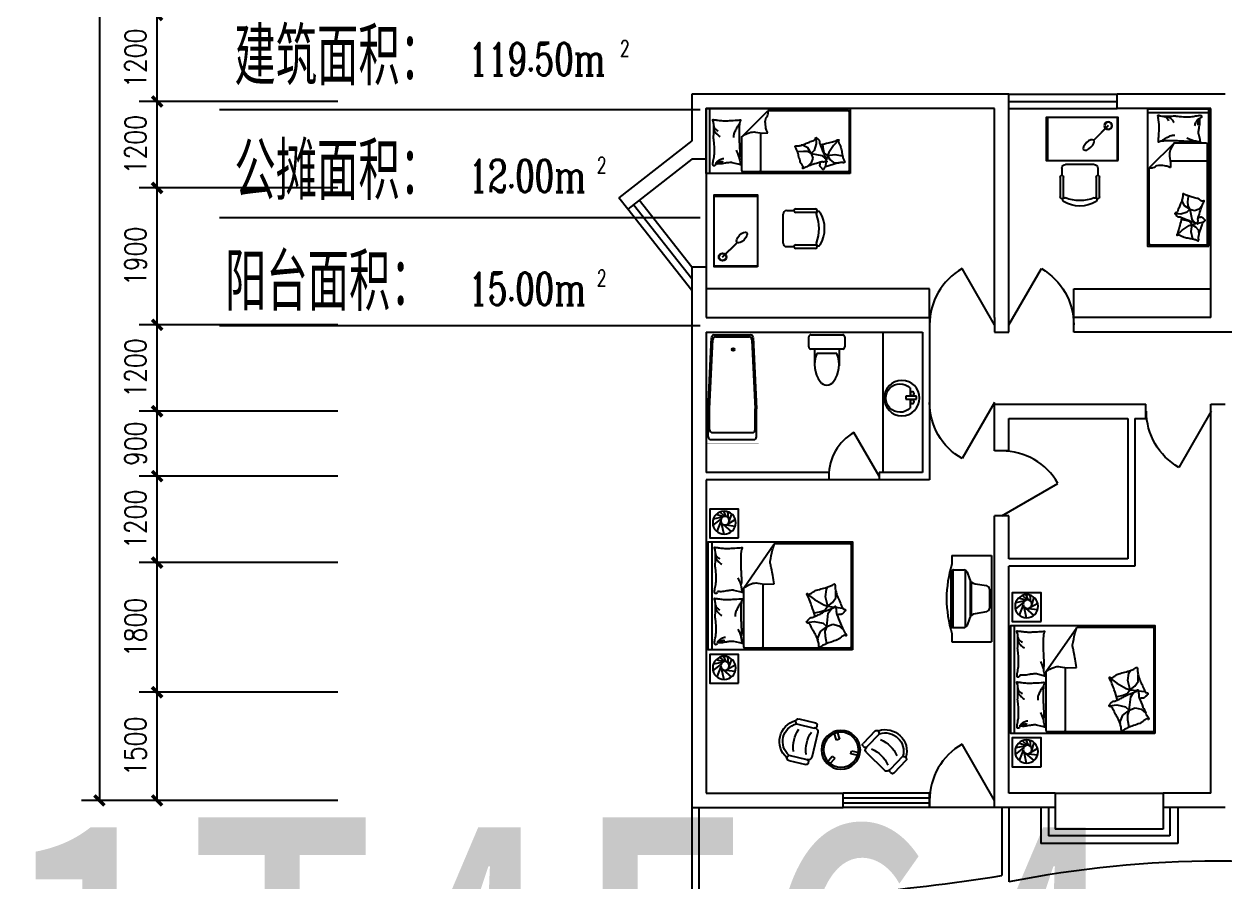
# Model space of a CAD drawing. Header units: millimetres. Extents: x 921 to 48431, y 453 to 41754.
# Drawn here: x 921 to 17580, y 6489 to 18397 of the extents above; entities that cross this region are included whole.
import ezdxf
from ezdxf.enums import TextEntityAlignment as Align

# ---------------------------------------------------------------- set-up
doc = ezdxf.new("R2010")
doc.units = ezdxf.units.MM
for name, color, linetype in [('3', 7, 'Continuous'), ('4', 7, 'Continuous'), ('AXIS', 3, 'Continuous'), ('JJ', 8, 'Continuous'), ('LINE', 7, 'Continuous'), ('PUB_DIM', 3, 'Continuous'), ('PUB_TEXT', 7, 'Continuous'), ('PUB_WINDW', 7, 'Continuous'), ('T', 7, 'Continuous'), ('TOILET', 7, 'Continuous'), ('WALL', 255, 'Continuous'), ('WINDOW', 2, 'Continuous')]:
    doc.layers.add(name, color=color, linetype=linetype)
doc.styles.add('-宋体', font='SimSun.ttf', dxfattribs={"width": 0.8})
doc.styles.add('DIM_FONT', font='SIMPLEX', dxfattribs={"width": 0.8})
doc.styles.add('ROMANC', font='ROMANC.shx', dxfattribs={"width": 0.7})
doc.styles.add('SIMPLEX', font='SIMPLEX.SHX')
doc.styles.get("Standard").update_dxf_attribs({"font": 'arial.ttf'})
doc.styles.add('STYLE1', font='swissko.ttf', dxfattribs={"width": 0.8})
doc.dimstyles.new('NORMAL', dxfattribs={"dimscale": 2, "dimtxt": 300, "dimasz": 1, "dimexe": 250, "dimexo": 300, "dimgap": 0.09, "dimtad": 1, "dimtoh": 1, "dimdec": 0, "dimzin": 0, "dimdsep": 46, "dimtxsty": 'DIM_FONT', "dimcen": 0.09, "dimadec": 0, "dimazin": 0, "dimtfac": 1, "dimtdec": 0, "dimtix": 1, "dimtofl": 0, "dimtmove": 2, "dimatfit": 3, "dimfxl": 1, "dimtolj": 1, "dimtzin": 0, "dimarcsym": 0})

# ---------------------------------------------------------------- blocks, each defined once
blk = doc.blocks.new('_DIMX')
at = {"const_width": 50}
blk.add_lwpolyline([(-70, -70), (70, 70)], dxfattribs=at)
blk = doc.blocks.new('*D47')
at = {"color": 4, "linetype": 'ByBlock', "transparency": 16777216}
for p, q in [((554694, -300900), (551136, -300900)), ((551386, -300901), (551386, -328399)), ((554694, -328400), (551136, -328400))]:
    blk.add_line(p, q, dxfattribs=at)
at = {"layer": 'DEFPOINTS', "color": 0, "linetype": 'ByBlock', "transparency": 16777216}
for p in [(554994, -300900), (551386, -328400), (554994, -328400)]:
    blk.add_point(p, dxfattribs=at)
at = {"color": 4, "linetype": 'ByBlock', "transparency": 16777216}
for p, rotation in [((551386, -300900), 90), ((551386, -328400), 270)]:
    blk.add_blockref('_DIMX', p, dxfattribs=dict(at, rotation=rotation))
at = {"color": 7, "linetype": 'ByBlock', "transparency": 16777216, "insert": (551086, -314650), "char_height": 300, "attachment_point": 5, "rotation": 90, "style": 'DIM_FONT'}
blk.add_mtext('\\A1;27500', dxfattribs=at)
blk = doc.blocks.new('*D81')
at = {"color": 4, "linetype": 'ByBlock', "transparency": 16777216}
for p, q in [((554394, -326900), (551936, -326900)), ((552186, -328399), (552186, -326901)), ((554394, -328400), (551936, -328400))]:
    blk.add_line(p, q, dxfattribs=at)
at = {"layer": 'DEFPOINTS', "color": 0, "linetype": 'ByBlock', "transparency": 16777216}
for p in [(552186, -326900), (554694, -326900), (554694, -328400)]:
    blk.add_point(p, dxfattribs=at)
at = {"color": 4, "linetype": 'ByBlock', "transparency": 16777216}
for p, rotation in [((552186, -326900), 90), ((552186, -328400), 270)]:
    blk.add_blockref('_DIMX', p, dxfattribs=dict(at, rotation=rotation))
at = {"color": 7, "linetype": 'ByBlock', "transparency": 16777216, "insert": (551886, -327650), "char_height": 300, "attachment_point": 5, "rotation": 90, "style": 'DIM_FONT'}
blk.add_mtext('\\A1;1500', dxfattribs=at)
blk = doc.blocks.new('*D80')
at = {"color": 4, "linetype": 'ByBlock', "transparency": 16777216}
for p, q in [((554694, -325100), (551936, -325100)), ((552186, -326899), (552186, -325101)), ((554694, -326900), (551936, -326900))]:
    blk.add_line(p, q, dxfattribs=at)
at = {"layer": 'DEFPOINTS', "color": 0, "linetype": 'ByBlock', "transparency": 16777216}
for p in [(552186, -325100), (554994, -325100), (554994, -326900)]:
    blk.add_point(p, dxfattribs=at)
at = {"color": 4, "linetype": 'ByBlock', "transparency": 16777216}
for p, rotation in [((552186, -325100), 90), ((552186, -326900), 270)]:
    blk.add_blockref('_DIMX', p, dxfattribs=dict(at, rotation=rotation))
at = {"color": 7, "linetype": 'ByBlock', "transparency": 16777216, "insert": (551886, -326000), "char_height": 300, "attachment_point": 5, "rotation": 90, "style": 'DIM_FONT'}
blk.add_mtext('\\A1;1800', dxfattribs=at)
blk = doc.blocks.new('*D40')
at = {"color": 4, "linetype": 'ByBlock', "transparency": 16777216}
for p, q in [((554694, -317500), (551936, -317500)), ((552186, -318699), (552186, -317501)), ((554694, -318700), (551936, -318700))]:
    blk.add_line(p, q, dxfattribs=at)
at = {"layer": 'DEFPOINTS', "color": 0, "linetype": 'ByBlock', "transparency": 16777216}
for p in [(552186, -317500), (554994, -317500), (554994, -318700)]:
    blk.add_point(p, dxfattribs=at)
at = {"color": 4, "linetype": 'ByBlock', "transparency": 16777216}
for p, rotation in [((552186, -317500), 90), ((552186, -318700), 270)]:
    blk.add_blockref('_DIMX', p, dxfattribs=dict(at, rotation=rotation))
at = {"color": 7, "linetype": 'ByBlock', "transparency": 16777216, "insert": (551886, -318100), "char_height": 300, "attachment_point": 5, "rotation": 90, "style": 'DIM_FONT'}
blk.add_mtext('\\A1;1200', dxfattribs=at)
blk = doc.blocks.new('*D39')
at = {"color": 4, "linetype": 'ByBlock', "transparency": 16777216}
for p, q in [((554694, -318700), (551936, -318700)), ((552186, -319899), (552186, -318701)), ((554694, -319900), (551936, -319900))]:
    blk.add_line(p, q, dxfattribs=at)
at = {"layer": 'DEFPOINTS', "color": 0, "linetype": 'ByBlock', "transparency": 16777216}
for p in [(552186, -318700), (554994, -318700), (554994, -319900)]:
    blk.add_point(p, dxfattribs=at)
at = {"color": 4, "linetype": 'ByBlock', "transparency": 16777216}
for p, rotation in [((552186, -318700), 90), ((552186, -319900), 270)]:
    blk.add_blockref('_DIMX', p, dxfattribs=dict(at, rotation=rotation))
at = {"color": 7, "linetype": 'ByBlock', "transparency": 16777216, "insert": (551886, -319300), "char_height": 300, "attachment_point": 5, "rotation": 90, "style": 'DIM_FONT'}
blk.add_mtext('\\A1;1200', dxfattribs=at)
blk = doc.blocks.new('*D38')
at = {"color": 4, "linetype": 'ByBlock', "transparency": 16777216}
for p, q in [((554694, -319900), (551936, -319900)), ((552186, -321799), (552186, -319901)), ((554694, -321800), (551936, -321800))]:
    blk.add_line(p, q, dxfattribs=at)
at = {"layer": 'DEFPOINTS', "color": 0, "linetype": 'ByBlock', "transparency": 16777216}
for p in [(552186, -319900), (554994, -319900), (554994, -321800)]:
    blk.add_point(p, dxfattribs=at)
at = {"color": 4, "linetype": 'ByBlock', "transparency": 16777216}
for p, rotation in [((552186, -319900), 90), ((552186, -321800), 270)]:
    blk.add_blockref('_DIMX', p, dxfattribs=dict(at, rotation=rotation))
at = {"color": 7, "linetype": 'ByBlock', "transparency": 16777216, "insert": (551886, -320850), "char_height": 300, "attachment_point": 5, "rotation": 90, "style": 'DIM_FONT'}
blk.add_mtext('\\A1;1900', dxfattribs=at)
blk = doc.blocks.new('*D37')
at = {"color": 4, "linetype": 'ByBlock', "transparency": 16777216}
for p, q in [((554694, -321800), (551936, -321800)), ((552186, -322999), (552186, -321801)), ((554694, -323000), (551936, -323000))]:
    blk.add_line(p, q, dxfattribs=at)
at = {"layer": 'DEFPOINTS', "color": 0, "linetype": 'ByBlock', "transparency": 16777216}
for p in [(552186, -321800), (554994, -321800), (554994, -323000)]:
    blk.add_point(p, dxfattribs=at)
at = {"color": 4, "linetype": 'ByBlock', "transparency": 16777216}
for p, rotation in [((552186, -321800), 90), ((552186, -323000), 270)]:
    blk.add_blockref('_DIMX', p, dxfattribs=dict(at, rotation=rotation))
at = {"color": 7, "linetype": 'ByBlock', "transparency": 16777216, "insert": (551886, -322400), "char_height": 300, "attachment_point": 5, "rotation": 90, "style": 'DIM_FONT'}
blk.add_mtext('\\A1;1200', dxfattribs=at)
blk = doc.blocks.new('*D36')
at = {"color": 4, "linetype": 'ByBlock', "transparency": 16777216}
for p, q in [((554694, -323000), (551936, -323000)), ((552186, -322999), (552186, -322998)), ((552186, -323900), (552186, -323000)), ((554694, -323900), (551936, -323900)), ((552186, -323901), (552186, -323902))]:
    blk.add_line(p, q, dxfattribs=at)
at = {"layer": 'DEFPOINTS', "color": 0, "linetype": 'ByBlock', "transparency": 16777216}
for p in [(552186, -323000), (554994, -323000), (554994, -323900)]:
    blk.add_point(p, dxfattribs=at)
at = {"color": 4, "linetype": 'ByBlock', "transparency": 16777216}
for p, rotation in [((552186, -323000), 270), ((552186, -323900), 90)]:
    blk.add_blockref('_DIMX', p, dxfattribs=dict(at, rotation=rotation))
at = {"color": 7, "linetype": 'ByBlock', "transparency": 16777216, "insert": (551886, -323450), "char_height": 300, "attachment_point": 5, "rotation": 90, "style": 'DIM_FONT'}
blk.add_mtext('\\A1;900', dxfattribs=at)
blk = doc.blocks.new('*D35')
at = {"color": 4, "linetype": 'ByBlock', "transparency": 16777216}
for p, q in [((554694, -323900), (551936, -323900)), ((552186, -325099), (552186, -323901)), ((554694, -325100), (551936, -325100))]:
    blk.add_line(p, q, dxfattribs=at)
at = {"layer": 'DEFPOINTS', "color": 0, "linetype": 'ByBlock', "transparency": 16777216}
for p in [(552186, -323900), (554994, -323900), (554994, -325100)]:
    blk.add_point(p, dxfattribs=at)
at = {"color": 4, "linetype": 'ByBlock', "transparency": 16777216}
for p, rotation in [((552186, -323900), 90), ((552186, -325100), 270)]:
    blk.add_blockref('_DIMX', p, dxfattribs=dict(at, rotation=rotation))
at = {"color": 7, "linetype": 'ByBlock', "transparency": 16777216, "insert": (551886, -324500), "char_height": 300, "attachment_point": 5, "rotation": 90, "style": 'DIM_FONT'}
blk.add_mtext('\\A1;1200', dxfattribs=at)
blk = doc.blocks.new('M_C32CXI')
for p, q in [((-188, 275), (87, 275)), ((87, 225), (-188, 225)), ((212, 250), (112, 250)), ((262, 200), (262, -200)), ((-188, -225), (87, -225)), ((87, -275), (-188, -275)), ((212, -250), (112, -250))]:
    blk.add_line(p, q)
for centre, radius, start, end in [((111, 0), 426, 148.1092, 211.8908), ((-227, 210), 28.1, 338.7607, 148.1092), ((314, 0), 552, 158.7607, 201.2393), ((-188, 250), 25, 90, 270), ((87, 250), 25, 270, 90), ((212, 200), 50, 0, 90), ((-227, -210), 28.1, 211.8908, 21.2393), ((-188, -250), 25, 90, 270), ((87, -250), 25, 270, 90), ((212, -200), 50, 270, 0)]:
    blk.add_arc(centre, radius, start, end)
at = {"width": 0.8, "flags": 9}
for tag in ['XSIZE', 'YSIZE']:
    blk.add_attdef(tag, (0, 0), '', height=0.5, dxfattribs=at)
blk = doc.blocks.new('M_C55HKH')
for p, q in [((0, -52), (900, -52)), ((503, -489), (46, -489)), ((503, -489), (872, -858)), ((26, -509), (26, -1968)), ((46, -761), (564, -761)), ((872, -1968), (872, -858)), ((299, -1273), (295, -1270)), ((307, -1352), (299, -1273)), ((393, -1337), (392, -1318)), ((146, -1456), (100, -1409)), ((211, -1478), (146, -1456)), ((278, -1459), (211, -1478)), ((278, -1459), (251, -1606)), ((278, -1459), (305, -1407)), ((278, -1459), (357, -1410)), ((317, -1498), (278, -1459)), ((305, -1407), (307, -1352)), ((412, -1527), (317, -1498)), ((357, -1410), (393, -1337)), ((163, -1664), (89, -1649)), ((219, -1643), (211, -1652)), ((251, -1606), (219, -1643)), ((249, -1682), (286, -1639)), ((286, -1639), (333, -1628)), ((333, -1628), (405, -1618)), ((495, -1523), (412, -1527)), ((154, -1766), (147, -1841)), ((196, -1718), (154, -1766)), ((249, -1682), (175, -1667)), ((249, -1682), (196, -1718)), ((266, -1787), (243, -1892)), ((249, -1682), (266, -1787)), ((292, -1700), (249, -1682)), ((391, -1769), (292, -1700)), ((469, -1839), (391, -1769)), ((46, -1988), (852, -1988))]:
    blk.add_line(p, q)
blk.add_lwpolyline([(0, -2000), (0, 0), (900, 0), (900, -2000)], close=True)
for points in [[(135, -134, -0.263368), (107, -115, -0.494818), (116, -96, -0.049225), (134, -94, -0.036831), (158, -96, -0.031893), (196, -104, 0.035782), (230, -111, 0.032941), (319, -117, 0.026564), (430, -111, 0.017905), (468, -106, -0.033397), (488, -104, -0.03204), (525, -104, 0.018442), (590, -107, 0.010837), (654, -107, 0.014624), (702, -104, 0.111249), (725, -96, -0.153708), (742, -92, -0.076444), (749, -94, -0.215512), (751, -96, -0.585858), (748, -99, 0.363489), (744, -102, 0.191716), (743, -113, -0.129675), (745, -130, -0.01735), (742, -147, 0.019326), (740, -162, 0.018818), (733, -230, 0.021828), (732, -289, 0.006204), (734, -323, 0.001963), (740, -430, 0.028341), (744, -466, -0.117014), (744, -475, -0.36606), (742, -476, -0.03973), (728, -473, -0.048309), (715, -468, 0.062981), (704, -464, 0.04058), (681, -461, 0.014345), (614, -458, 0.005484), (488, -459, 0.007153), (392, -462, 0.008762), (350, -465, -0.008153), (304, -468, -0.06251), (247, -463, 0.078669), (201, -461, 0.047825), (179, -466, -0.034494), (148, -473, -0.023571), (123, -476, -0.510228), (122, -475), (129, -445), (150, -363, 0.073041), (152, -343, 0.023305), (146, -282, 0.018299), (142, -259, -0.01097), (135, -221, -0.042281), (132, -187, -0.027201), (135, -133)], [(133, -150, -0.05369), (148, -163, -0.070312), (156, -175, -0.015448), (159, -183, -0.013244), (163, -194, -0.082127), (166, -212, -0.064164), (163, -235)], [(135, -134, -0.077379), (170, -159, -0.077379), (195, -194, -0.047525), (205, -218, -0.047525), (210, -244)], [(609, -107, 0.027842), (585, -118, 0.048685), (573, -126, 0.023666), (545, -150, 0.031223), (526, -171, 0.046801), (521, -179, 0.023191), (513, -196)], [(691, -102, 0.088153), (656, -105, 0.088153), (625, -120, 0.077547), (604, -142, 0.077547), (590, -169)], [(225, -460, 0.009729), (253, -451, 0.009729), (280, -441, 0.007971), (301, -432, 0.007971), (323, -423)], [(695, -462, 0.016108), (656, -436, 0.024599), (629, -421, 0.009477), (580, -397, 0.015937), (550, -385, 0.072521), (534, -381, 0.033339), (498, -381)], [(503, -489, -0.085272), (566, -599, -0.124044), (575, -686), (562, -782), (563, -854)], [(563, -854, -0.027362), (602, -838, -0.040834), (629, -830, -0.038441), (717, -821, -0.076528), (761, -826, -0.103649), (788, -840, 0.093398), (818, -857, 0.072727), (841, -861, 0.052315), (872, -858)], [(400, -1581, 0.025626), (402, -1591, 0.0108), (426, -1697, 0.00456), (445, -1769, 0.01125), (454, -1797, 0.069394), (462, -1813, -0.079756), (468, -1827, -0.106399), (469, -1839, -0.328642), (466, -1842, -0.299547), (461, -1840, 0.189917), (454, -1835, 0.033518), (446, -1833, 0.075627), (442, -1833, 0.053489), (436, -1835, 0.017838), (418, -1843, 0.038394), (397, -1855, -0.059529), (384, -1862, -0.035943), (362, -1869, -0.011245), (291, -1884, -0.006203), (259, -1889, 0.010783), (241, -1893, 0.019485), (230, -1895, 0.005062), (188, -1908, 0.101392), (167, -1919, -0.223768), (156, -1922, -0.25558), (153, -1920, -0.081563), (150, -1907, -0.071805), (151, -1893, 0.069985), (152, -1879, 0.03546), (145, -1831, 0.029432), (130, -1774, 0.001554), (121, -1746, -0.00152), (112, -1718, -0.004735), (102, -1689, 0.00382), (91, -1653, 0.296001), (66, -1634, -0.649774), (61, -1616, -0.02319), (65, -1613, 0.0288), (68, -1610, 0.005727), (73, -1605, -0.004358), (80, -1599, -0.027528), (94, -1586, -0.046214), (104, -1580, -0.194121), (117, -1579, 0.133719), (137, -1580, 0.005779), (155, -1575, 0.008882)]]:
    blk.add_lwpolyline(points, format="xyb")
blk.add_lwpolyline([(345, -1251, 0.101392), (366, -1238, -0.223768), (377, -1234, -0.25558), (380, -1236, -0.081563), (384, -1249, -0.071805), (384, -1263, 0.069985), (384, -1277, 0.03546), (394, -1324, 0.029432), (414, -1380, 0.001554), (425, -1407, -0.00152), (437, -1434, -0.004735), (448, -1462, 0.00382), (462, -1497, 0.296001), (488, -1515, -0.649774), (495, -1532, -0.02319), (491, -1536, 0.0288), (488, -1539, 0.005727), (484, -1544, -0.004358), (478, -1551, -0.027528), (464, -1564, -0.046214), (455, -1571, -0.194121), (442, -1573, 0.133719), (422, -1574, 0.011505), (387, -1586, 0.008882), (343, -1604, 0.012426), (286, -1629, -0.033612), (264, -1637), (218, -1652), (182, -1663, 0.224341), (170, -1674, -0.722772), (163, -1673, -0.103513), (163, -1670, 0.053465), (163, -1664, 0.030109), (161, -1646, -0.031436), (159, -1628, -0.05324), (160, -1616, 0.05518), (161, -1604, 0.056271), (157, -1583, 0.0108), (124, -1480, 0.00456), (100, -1409, 0.01125), (89, -1381, 0.069394), (80, -1366, -0.079756), (73, -1353, -0.106399), (71, -1341, -0.328642), (74, -1338, -0.299547), (79, -1340, 0.189917), (86, -1344, 0.033518), (94, -1345, 0.075627), (98, -1345, 0.053489), (104, -1343, 0.017838), (122, -1333, 0.038394), (141, -1319, -0.059529), (154, -1311, -0.035943), (175, -1303, -0.011245), (245, -1283, -0.006203), (276, -1275, 0.010783), (295, -1270, 0.019485), (305, -1266, 0.005062)], format="xyb", close=True)
for centre, start, end in [((46, -509), 90, 180), ((46, -741), 180, 270), ((46, -1968), 180, 270), ((852, -1968), 270, 0)]:
    blk.add_arc(centre, 20, start, end)
at = {"style": 'DIM_FONT', "width": 0.8, "flags": 9}
for tag in ['XSIZE', 'YSIZE']:
    blk.add_attdef(tag, (0, 0), '', height=0.5, dxfattribs=at)
blk = doc.blocks.new('M_C54TQD')
for p, q in [((0, -52), (1500, -52)), ((853, -489), (46, -489)), ((853, -489), (1472, -916)), ((26, -509), (26, -1968)), ((46, -761), (915, -761)), ((1472, -1968), (1472, -916)), ((395, -1471), (369, -1593)), ((381, -1368), (395, -1471)), ((528, -1559), (509, -1470)), ((698, -1472), (623, -1603)), ((778, -1368), (698, -1472)), ((90, -1638), (87, -1645)), ((188, -1621), (90, -1638)), ((161, -1514), (137, -1518)), ((255, -1552), (161, -1514)), ((257, -1618), (188, -1621)), ((324, -1645), (255, -1552)), ((324, -1645), (257, -1618)), ((369, -1593), (324, -1645)), ((324, -1645), (510, -1664)), ((324, -1645), (355, -1728)), ((510, -1664), (560, -1700)), ((548, -1617), (528, -1559)), ((605, -1658), (548, -1617)), ((605, -1658), (594, -1752)), ((623, -1603), (605, -1658)), ((605, -1658), (734, -1626)), ((605, -1658), (655, -1721)), ((734, -1626), (837, -1640)), ((837, -1640), (873, -1660)), ((335, -1810), (281, -1873)), ((355, -1728), (335, -1810)), ((560, -1700), (572, -1709)), ((592, -1767), (580, -1861)), ((655, -1721), (720, -1769)), ((720, -1769), (813, -1769)), ((46, -1988), (1452, -1988))]:
    blk.add_line(p, q)
blk.add_lwpolyline([(0, -2000), (0, 0), (1500, 0), (1500, -2000)], close=True)
for points in [[(101, -127, -0.263368), (73, -108, -0.494818), (82, -89, -0.049225), (100, -88, -0.036831), (124, -89, -0.031893), (161, -97, 0.035782), (195, -104, 0.032941), (285, -110, 0.026564), (396, -104, 0.017905), (434, -99, -0.033397), (454, -97, -0.03204), (491, -97, 0.018442), (555, -101, 0.010837), (620, -100, 0.014624), (668, -97, 0.111249), (691, -89, -0.153708), (708, -86, -0.076444), (715, -87, -0.215512), (717, -89, -0.585858), (714, -92, 0.363489), (709, -95, 0.191716), (709, -106, -0.129675), (711, -123, -0.01735), (708, -140, 0.019326), (706, -155, 0.018818), (699, -223, 0.021828), (698, -283, 0.006204), (700, -316, 0.001963), (706, -423, 0.028341), (710, -459, -0.117014), (709, -468, -0.36606), (708, -469, -0.03973), (694, -466, -0.048309), (681, -461, 0.062981), (670, -457, 0.04058), (647, -454, 0.014345), (580, -451, 0.005484), (454, -452, 0.007153), (358, -455, 0.008762), (316, -458, -0.008153), (270, -461, -0.06251), (213, -456, 0.078669), (167, -454, 0.047825), (145, -459, -0.034494), (114, -466, -0.023571), (89, -469, -0.510228), (88, -468), (95, -438), (116, -356, 0.073041), (118, -336, 0.023305), (112, -275, 0.018299), (108, -252, -0.01097), (101, -214, -0.042281), (98, -180, -0.027201), (101, -126)], [(99, -143, -0.05369), (114, -156, -0.070312), (122, -168, -0.015448), (125, -177, -0.013244), (129, -187, -0.082127), (132, -205, -0.064164), (129, -228)], [(101, -127, -0.077379), (136, -152, -0.077379), (161, -187, -0.047525), (171, -211, -0.047525), (176, -238)], [(575, -101, 0.027842), (551, -111, 0.048685), (539, -119, 0.023666), (511, -144, 0.031223), (492, -164, 0.046801), (486, -172, 0.023191), (478, -189)], [(657, -95, 0.088153), (622, -98, 0.088153), (591, -114, 0.077547), (569, -135, 0.077547), (555, -162)], [(810, -127, -0.263368), (782, -108, -0.494818), (791, -89, -0.049225), (809, -88, -0.036831), (833, -89, -0.031893), (871, -97, 0.035782), (905, -104, 0.032941), (994, -110, 0.026564), (1106, -104, 0.017905), (1143, -99, -0.033397), (1163, -97, -0.03204), (1200, -97, 0.018442), (1265, -101, 0.010837), (1329, -100, 0.014624), (1377, -97, 0.111249), (1400, -89, -0.153708), (1417, -86, -0.076444), (1424, -87, -0.215512), (1426, -89, -0.585858), (1423, -92, 0.363489), (1419, -95, 0.191716), (1419, -106, -0.129675), (1421, -123, -0.01735), (1418, -140, 0.019326), (1415, -155, 0.018818), (1408, -223, 0.021828), (1407, -283, 0.006204), (1409, -316, 0.001963), (1415, -423, 0.028341), (1419, -459, -0.117014), (1419, -468, -0.36606), (1417, -469, -0.03973), (1404, -466, -0.048309), (1390, -461, 0.062981), (1379, -457, 0.04058), (1356, -454, 0.014345), (1289, -451, 0.005484), (1164, -452, 0.007153), (1067, -455, 0.008762), (1025, -458, -0.008153), (979, -461, -0.06251), (922, -456, 0.078669), (877, -454, 0.047825), (854, -459, -0.034494), (823, -466, -0.023571), (798, -469, -0.510228), (797, -468), (805, -438), (825, -356, 0.073041), (827, -336, 0.023305), (821, -275, 0.018299), (817, -252, -0.01097), (810, -214, -0.042281), (807, -180, -0.027201), (810, -126)], [(1284, -101, 0.027842), (1260, -111, 0.048685), (1248, -119, 0.023666), (1220, -144, 0.031223), (1201, -164, 0.046801), (1196, -172, 0.023191), (1188, -189)], [(1366, -95, 0.088153), (1332, -98, 0.088153), (1300, -114, 0.077547), (1279, -135, 0.077547), (1265, -162)], [(191, -454, 0.009729), (219, -445, 0.009729), (246, -435, 0.007971), (267, -426, 0.007971), (289, -416)], [(661, -455, 0.016108), (622, -429, 0.024599), (595, -414, 0.009477), (546, -391, 0.015937), (516, -378, 0.072521), (500, -375, 0.033339), (463, -375)], [(853, -489, -0.085272), (917, -599, -0.124044), (926, -686), (912, -782), (914, -912)], [(901, -454, 0.009729), (928, -445, 0.009729), (955, -435, 0.007971), (977, -426, 0.007971), (998, -416)], [(914, -912, 0.007867), (1032, -894, 0.009508), (1128, -876, 0.006616), (1193, -862, -0.023828), (1212, -858, -0.080713), (1230, -859, -0.009591), (1383, -891, -0.013133), (1416, -899, -0.007859), (1472, -916)], [(464, -1480, 0.025626), (476, -1478, 0.0108), (605, -1436, 0.00456), (692, -1405, 0.01125), (727, -1391, 0.069394), (746, -1380, -0.079756), (763, -1371, -0.106399), (778, -1368, -0.328642), (782, -1372, -0.299547), (779, -1378, 0.189917), (774, -1387, 0.033518), (773, -1397, 0.075627), (773, -1402, 0.053489), (776, -1410, 0.017838), (788, -1432, 0.038394), (805, -1456, -0.059529), (816, -1472, -0.035943), (826, -1498, -0.011245), (852, -1585, -0.006203), (862, -1624, 0.010783), (868, -1647, 0.019485), (873, -1660, 0.005062), (892, -1710, 0.101392), (909, -1736, -0.223768), (914, -1749, -0.25558), (911, -1754, -0.081563), (895, -1759, -0.071805), (878, -1759, 0.069985), (861, -1759, 0.03546), (801, -1772, 0.029432), (732, -1797, 0.001554), (699, -1811, -0.00152), (665, -1826, -0.004735), (629, -1840, 0.00382), (586, -1859, 0.296001), (564, -1891, -0.649774), (542, -1900, -0.02319), (538, -1895, 0.0288), (534, -1892, 0.005727), (527, -1886, -0.004358), (519, -1878, -0.027528), (502, -1861, -0.046214), (493, -1850, -0.194121), (490, -1833, 0.133719), (489, -1809, 0.005779), (482, -1787, 0.008882)]]:
    blk.add_lwpolyline(points, format="xyb")
blk.add_lwpolyline([(58, -1583, 0.101392), (40, -1559, -0.223768), (34, -1546, -0.25558), (36, -1541, -0.081563), (52, -1535, -0.071805), (69, -1534, 0.069985), (86, -1532, 0.03546), (145, -1515, 0.029432), (211, -1485, 0.001554), (244, -1468, -0.00152), (276, -1451, -0.004735), (311, -1433, 0.00382), (353, -1412, 0.296001), (372, -1378, -0.649774), (393, -1367, -0.02319), (398, -1372, 0.0288), (402, -1375, 0.005727), (409, -1380, -0.004358), (418, -1387, -0.027528), (436, -1403, -0.046214), (445, -1414, -0.194121), (450, -1430, 0.133719), (453, -1454, 0.011505), (471, -1496, 0.008882), (497, -1550, 0.012426), (535, -1618, -0.033612), (547, -1644), (570, -1701), (588, -1744, 0.224341), (603, -1757, -0.722772), (603, -1766, -0.103513), (599, -1767, 0.053465), (592, -1767, 0.030109), (569, -1772, -0.031436), (547, -1776, -0.05324), (532, -1776, 0.05518), (517, -1777, 0.056271), (492, -1783, 0.0108), (366, -1835, 0.00456), (281, -1873, 0.01125), (247, -1889, 0.069394), (229, -1902, -0.079756), (213, -1912, -0.106399), (199, -1915, -0.328642), (195, -1912, -0.299547), (196, -1906, 0.189917), (201, -1896, 0.033518), (202, -1886, 0.075627), (201, -1882, 0.053489), (197, -1874, 0.017838), (184, -1853, 0.038394), (165, -1830, -0.059529), (153, -1815, -0.035943), (140, -1790, -0.011245), (108, -1705, -0.006203), (95, -1667, 0.010783), (87, -1645, 0.019485), (82, -1632, 0.005062)], format="xyb", close=True)
for centre, start, end in [((46, -509), 90, 180), ((46, -741), 180, 270), ((46, -1968), 180, 270), ((1452, -1968), 270, 0)]:
    blk.add_arc(centre, 20, start, end)
at = {"style": 'DIM_FONT', "width": 0.8, "flags": 9}
for tag in ['XSIZE', 'YSIZE']:
    blk.add_attdef(tag, (0, 0), '', height=0.5, dxfattribs=at)
blk = doc.blocks.new('U_B18NVU')
for p, q in [((626, 808), (369, 733)), ((654, 802), (675, 784)), ((664, 735), (675, 784)), ((-608, 518), (-595, 566)), ((-569, 572), (-595, 566)), ((-542, 565), (-346, 382)), ((44, 579), (13, 465)), ((91, 566), (44, 579)), ((59, 452), (91, 566)), ((342, 590), (454, 206)), ((349, 696), (354, 677)), ((376, 652), (392, 656)), ((664, 735), (392, 656)), ((-608, 518), (-401, 324)), ((13, 465), (59, 452)), ((-387, 242), (-660, -50)), ((-389, 313), (-401, 324)), ((-397, 320), (-396, 320)), ((-345, 340), (-358, 325)), ((-161, 275), (-276, 245)), ((-276, 245), (-264, 199)), ((-264, 199), (-149, 228)), ((-149, 228), (-161, 275)), ((137, 207), (102, 173)), ((220, 122), (137, 207)), ((804, 255), (531, 176)), ((804, 255), (839, 220)), ((831, 194), (839, 220)), ((-1001, 110), (-997, 136)), ((-950, 152), (-997, 136)), ((-992, 83), (-797, -100)), ((-950, 152), (-742, -41)), ((102, 173), (185, 88)), ((185, 88), (220, 122)), ((511, 139), (516, 120)), ((516, 172), (531, 176)), ((810, 174), (553, 99)), ((-741, -84), (-754, -98)), ((-730, -52), (-742, -41))]:
    blk.add_line(p, q)
for radius in [300, 270]:
    blk.add_circle((0, 300), radius)
for centre, radius, start, end in [((635, 779), 30, 49.4434, 106.189), ((606, 458), 333, 314.2615, 78.1165), ((-681, 244), 333, 75.0053, 198.8604), ((-562, 543), 30, 46.9329, 103.6785), ((390, 604), 50, 106.189, 196.189), ((378, 704), 30, 106.189, 196.189), ((383, 685), 30, 196.189, 286.189), ((62, 303), 477, 354.0568, 37.6921), ((255, 358), 477, 354.0568, 37.6921), ((606, 458), 283, 314.2615, 78.1165), ((-681, 244), 283, 75.0053, 198.8604), ((-413, -4), 477, 115.4297, 159.0651), ((-367, 360), 30, 316.9329, 46.9329), ((-267, -141), 477, 115.4297, 159.0651), ((-380, 346), 30, 226.9329, 316.9329), ((-423, 276), 50, 316.9329, 46.9329), ((502, 220), 50, 196.189, 286.189), ((802, 203), 30, 286.189, 342.9347), ((-972, 105), 30, 170.1872, 226.9329), ((539, 147), 30, 106.189, 196.189), ((545, 128), 30, 196.189, 286.189), ((-776, -78), 30, 226.9329, 316.9329), ((-763, -63), 30, 316.9329, 46.9329), ((-696, -16), 50, 226.9329, 316.9329)]:
    blk.add_arc(centre, radius, start, end)
at = {"style": 'DIM_FONT', "width": 0.6, "flags": 9}
for tag in ['XSIZE', 'YSIZE']:
    blk.add_attdef(tag, (0, 0), '', height=0.5, dxfattribs=at)
blk = doc.blocks.new('U_B6CWE')
at = {"layer": 'PUB_DIM', "xscale": 0.9, "yscale": 0.9, "zscale": 0.9, "rotation": 177.1398615466161}
blk.add_blockref('U_B18NVU', (54, 280), dxfattribs=at)
at = {"style": 'DIM_FONT', "width": 0.8, "flags": 9}
for tag in ['XSIZE', 'YSIZE']:
    blk.add_attdef(tag, (0, 0), '', height=0.5, dxfattribs=at)
blk = doc.blocks.new('U_B13BGF')
at = {"layer": 'AXIS'}
blk.add_blockref('U_B6CWE', (-21, 137), dxfattribs=at)
at = {"style": 'DIM_FONT', "width": 0.8, "flags": 9}
for tag in ['XSIZE', 'YSIZE']:
    blk.add_attdef(tag, (0, 0), '', height=0.5, dxfattribs=at)
blk = doc.blocks.new('M_C5')
for p, q in [((-54, -14), (-154, 45)), ((-71, 21), (-106, 120)), ((-60, 63), (-50, 152)), ((-28, 86), (7, 160)), ((-9, 88), (59, 149)), ((12, 83), (112, 114)), ((26, 75), (152, 50)), ((42, 53), (156, -35)), ((48, 21), (102, -123)), ((-26, -30), (-153, -47)), ((14, -26), (-99, -126)), ((41, -2), (5, -160))]:
    blk.add_line(p, q)
for centre, radius in [((0, 0), 160), ((-11, 28), 60)]:
    blk.add_circle(centre, radius)
at = {"width": 0.8, "flags": 9}
for tag in ['XSIZE', 'YSIZE']:
    blk.add_attdef(tag, (0, 0), '', height=0.5, dxfattribs=at)
blk = doc.blocks.new('_WBLK')
for p, q in [((-0.5, 0.5), (0.5, 0.5)), ((0.5, 0.167), (-0.5, 0.167)), ((0.5, -0.167), (-0.5, -0.167)), ((-0.5, -0.5), (0.5, -0.5))]:
    blk.add_line(p, q)
at = {"style": 'SIMPLEX', "flags": 9}
blk.add_attdef('A', text='', height=1, dxfattribs=at).set_placement((0, 1.5), align=Align.MIDDLE)
blk = doc.blocks.new('_DBLK')
blk.add_line((-0.5, 0), (0, -0.866))
blk.add_arc((-0.5, 0), 1, 300, 0)
at = {"style": 'SIMPLEX', "flags": 9}
blk.add_attdef('A', text='', height=1, dxfattribs=at).set_placement((0, 1.5), align=Align.MIDDLE)
blk = doc.blocks.new('Z1')
at = {"layer": '4'}
for p, q in [((0, 0), (1200, 0)), ((0, -550), (0, 0)), ((1200, -550), (1200, 0)), ((392, -230), (418, -72)), ((468, -30), (732, -30)), ((782, -72), (808, -230)), ((234, -339), (325, -308)), ((344, -300), (856, -300)), ((365, -283), (835, -283)), ((875, -308), (966, -339)), ((200, -527), (200, -386)), ((215, -365), (985, -365)), ((1000, -527), (1000, -386)), ((0, -550), (115, -550)), ((215, -537), (985, -537)), ((223, -556), (260, -565)), ((260, -565), (940, -565)), ((940, -565), (977, -556)), ((1085, -550), (1200, -550))]:
    blk.add_line(p, q, dxfattribs=at)
for centre, radius, start, end in [((468, -80), 50, 90, 170.5377), ((732, -80), 50, 9.4623, 90), ((293, -213), 100, 288.4349, 350.5377), ((907, -213), 100, 189.4623, 251.5651), ((250, -386), 50, 108.4349, 180), ((950, -386), 50, 0, 71.5651), ((600, 981), 1606, 252.4358, 287.5642), ((230, -527), 30, 180, 255.9638), ((970, -527), 30, 284.0362, 0)]:
    blk.add_arc(centre, radius, start, end, dxfattribs=at)
blk = doc.blocks.new('U_B16KIP')
at = {"layer": 'JJ', "xscale": -1, "rotation": 89.99999999993828}
blk.add_blockref('Z1', (-550, 1200), dxfattribs=at)
at = {"style": 'DIM_FONT', "width": 0.8, "flags": 9}
for tag in ['XSIZE', 'YSIZE']:
    blk.add_attdef(tag, (0, 0), '', height=0.5, dxfattribs=at)
blk = doc.blocks.new('M_E10')
for p, q in [((-740, -70), (-740, -680)), ((-700, -30), (-302, -30)), ((-640, -90), (-640, -660)), ((-600, -50), (-300, -50)), ((-300, -50), (695, -96)), ((-298, -30), (724, -76)), ((730, -136), (730, -614)), ((760, -116), (760, -634)), ((695, -654), (-300, -700)), ((685, -654), (-300, -700)), ((724, -674), (-298, -720)), ((-700, -720), (-302, -720)), ((-600, -700), (-300, -700))]:
    blk.add_line(p, q)
at = {"const_width": 1.5}
for points in [[(-800, 0), (800, 0)], [(-800, -750), (-800, 0)], [(800, 0), (800, -750)], [(800, -750), (-800, -750)]]:
    blk.add_lwpolyline(points, dxfattribs=at)
for radius in [20, 16]:
    blk.add_circle((550, -386), radius)
for centre, start, end in [((-700, -70), 90, 180), ((-600, -90), 90, 180), ((-302, -70), 83.7966, 90), ((690, -136), 0, 83.3675), ((720, -116), 0, 83.7966), ((-700, -680), 180, 270), ((-600, -660), 180, 270), ((690, -614), 276.6325, 0), ((720, -634), 276.2034, 0), ((-302, -680), 270, 276.2034)]:
    blk.add_arc(centre, 40, start, end)
at = {"width": 0.8, "flags": 9}
for tag in ['XSIZE', 'YSIZE']:
    blk.add_attdef(tag, (0, 0), '', height=0.5, dxfattribs=at)
blk = doc.blocks.new('M_C18')
at = {"linetype": 'Continuous'}
for p, q in [((-565, 349), (-565, -348)), ((595, 349), (595, -348))]:
    blk.add_line(p, q, dxfattribs=at)
blk.add_lwpolyline([(-582, -348), (-582, 352), (618, 352), (618, -348)], close=True, dxfattribs=at)
at = {"width": 0.8, "flags": 9}
for tag in ['XSIZE', 'YSIZE']:
    blk.add_attdef(tag, (0, 0), '', height=0.5, dxfattribs=at)
blk = doc.blocks.new('U_B21OCI')
for p, q in [((-331, 340), (-132, 137)), ((-330, 341), (-131, 138))]:
    blk.add_line(p, q)
for radius in [54, 48.4]:
    blk.add_circle((-331, 340), radius)
blk.add_ellipse((-60, 72), major_axis=(69.7, -66.4), ratio=0.460894)
at = {"style": 'DIM_FONT', "width": 0.6, "flags": 9}
for tag in ['XSIZE', 'YSIZE']:
    blk.add_attdef(tag, (0, 0), '', height=0.5, dxfattribs=at)
blk = doc.blocks.new('U_B1BIY')
at = {"layer": 'PUB_DIM'}
blk.add_blockref('U_B21OCI', (60, -72), dxfattribs=at)
at = {"style": 'DIM_FONT', "width": 0.8, "flags": 9}
for tag in ['XSIZE', 'YSIZE']:
    blk.add_attdef(tag, (0, 0), '', height=0.5, dxfattribs=at)
blk = doc.blocks.new('M_E33IEP')
for p, q in [((44, -21), (44, 20)), ((44, 20), (194, 20)), ((135, 135), (135, 20)), ((194, 20), (194, -21)), ((194, -21), (44, -21)), ((135, -21), (135, -144))]:
    blk.add_line(p, q)
for centre, radius in [((248, -5), 246), ((106, 56), 26.7), ((105, -55), 26.7)]:
    blk.add_circle(centre, radius)
blk.add_arc((274, -5), 197, 225.2527, 134.7473)
at = {"style": 'DIM_FONT', "width": 0.8, "flags": 9}
for tag in ['XSIZE', 'YSIZE']:
    blk.add_attdef(tag, (0, 0), '', height=0.5, dxfattribs=at)
at = {"width": 0.8, "flags": 9}
for tag in ['XSIZE', 'YSIZE']:
    blk.add_attdef(tag, (2, -251), '', height=150, dxfattribs=at)
blk = doc.blocks.new('M_E24TTP')
at = {"layer": 'TOILET', "color": 7}
for p, q in [((-170, 200), (-170, 430)), ((170, 200), (170, 430)), ((-250, 30), (-250, 170)), ((-220, 200), (220, 200)), ((-140, 260), (140, 260)), ((250, 170), (250, 30)), ((220, 0), (-220, 0))]:
    blk.add_line(p, q, dxfattribs=at)
for centre, radius, start, end in [((0, 590), 110, 33.4509, 146.5491), ((227, 413), 398, 143.3619, 202.5495), ((-227, 413), 398, 337.4505, 36.6381), ((-220, 170), 30, 90, 180), ((220, 170), 30, 0, 90), ((-220, 30), 30, 180, 270), ((220, 30), 30, 270, 0)]:
    blk.add_arc(centre, radius, start, end, dxfattribs=at)
at = {"style": 'DIM_FONT', "width": 0.8, "flags": 9}
for tag in ['XSIZE', 'YSIZE']:
    blk.add_attdef(tag, (0, 0), '', height=0.5, dxfattribs=at)
blk = doc.blocks.new('1T4F64')
at = {"layer": '3'}
for p, q in [((1949.2, -16945.9), (3449.2, -16945.9)), ((1949.2, -17045.9), (3449.2, -17045.9)), ((1949.2, -17145.9), (3449.2, -17145.9)), ((-2250.8, -17845.9), (-2250.8, -19345.9)), ((-2450.8, -19507.9), (-3258, -18479.3)), ((-2450.8, -19345.9), (-3179.3, -18417.6)), ((-2450.8, -19669.9), (-3336.7, -18541)), ((849.2, -19645.9), (-2250.8, -19645.9)), ((849.2, -20045.9), (849.2, -19645.9)), ((2849.2, -20045.9), (2849.2, -19645.9)), ((2849.2, -19645.9), (4749.2, -19645.9)), ((199.2, -20245.9), (199.2, -22195.9)), ((149.2, -22295.9), (-550.8, -22295.9)), ((2590.2, -26645.9), (4090.2, -26645.9)), ((-2450.8, -26845.9), (-2450.8, -28269.1)), ((-2350.8, -26845.9), (-2350.8, -28166.6)), ((1749.2, -26845.9), (849.2, -26845.9)), ((1849.2, -26845.9), (1849.2, -27789.7)), ((1949.2, -26845.9), (1949.2, -27878.7)), ((2390.2, -26845.9), (2390.2, -27345.9)), ((2500.2, -26845.9), (2500.2, -27235.9)), ((2590.2, -26845.9), (2590.2, -27145.9)), ((4090.2, -26845.9), (4090.2, -27145.9)), ((4180.2, -26845.9), (4180.2, -27235.9)), ((4290.2, -26845.9), (4290.2, -27345.9)), ((4090.2, -27145.9), (2590.2, -27145.9)), ((4180.2, -27235.9), (2500.2, -27235.9)), ((4290.2, -27345.9), (2390.2, -27345.9))]:
    blk.add_line(p, q, dxfattribs=at)
for points in [[(-1800.2, -23104), (-1800.2, -22704), (-2200.2, -22704), (-2200.2, -23104)], [(2394.9, -24264.1), (2394.9, -23864.1), (1994.9, -23864.1), (1994.9, -24264.1)], [(-1800.2, -25119.6), (-1800.2, -24719.6), (-2200.2, -24719.6), (-2200.2, -25119.6)], [(2394.9, -26279.7), (2394.9, -25879.7), (1994.9, -25879.7), (1994.9, -26279.7)]]:
    blk.add_lwpolyline(points, close=True, dxfattribs=at)
for centre, radius, start, end in [((4872.1, -42536.4), 14946.3, 78.90161, 101.27745), ((-3125.8, 4060.6), 32236.5, 271.37754, 278.87778)]:
    blk.add_arc(centre, radius, start, end, dxfattribs=at)
at = {"layer": 'T'}
for p, q in [((-9000.2, -17156.8), (-2335.5, -17156.8)), ((-9000.2, -18656.8), (-2335.5, -18656.8)), ((-9000.2, -20156.8), (-2335.5, -20156.8))]:
    blk.add_line(p, q, dxfattribs=at)
at = {"layer": 'WALL'}
for p, q in [((1949.2, -16945.9), (-2450.8, -16945.9)), ((-2450.8, -16945.9), (-2450.8, -17591.7)), ((1949.2, -17145.9), (1949.2, -16945.9)), ((1949.2, -17145.9), (1949.2, -16945.9)), ((3449.2, -17145.9), (3449.2, -16945.9)), ((3449.2, -17145.9), (3449.2, -16945.9)), ((4949.2, -16945.9), (3449.2, -16945.9)), ((1749.2, -17145.9), (-2250.8, -17145.9)), ((-2250.8, -17145.9), (-2250.8, -17845.9)), ((1749.2, -20045.9), (1749.2, -17145.9)), ((1949.2, -20245.9), (1949.2, -17145.9)), ((1949.2, -17145.9), (1949.2, -17145.9)), ((4749.2, -17145.9), (3449.2, -17145.9)), ((4749.2, -20045.9), (4749.2, -17145.9)), ((-2450.8, -17591.7), (-3460.1, -18383.7)), ((-2450.8, -17845.9), (-3336.7, -18541)), ((-2250.8, -17845.9), (-2450.8, -17845.9)), ((-3336.7, -18541), (-3460.1, -18383.7)), ((-2450.8, -19345.9), (-2450.8, -26845.9)), ((-2250.8, -19345.9), (-2450.8, -19345.9)), ((-2250.8, -19345.9), (-2250.8, -20045.9)), ((-2250.8, -20045.9), (849.2, -20045.9)), ((849.2, -20045.9), (849.2, -20245.9)), ((1749.2, -20045.9), (1749.2, -20245.9)), ((4749.2, -20045.9), (2849.2, -20045.9)), ((2849.2, -20245.9), (2849.2, -20045.9)), ((-2250.8, -20245.9), (749.2, -20245.9)), ((-2250.8, -20245.9), (-2250.8, -22195.9)), ((749.2, -20245.9), (749.2, -22195.9)), ((849.2, -20245.9), (849.2, -22295.9)), ((1749.2, -20245.9), (1949.2, -20245.9)), ((4949.2, -20245.9), (2849.2, -20245.9)), ((5949.2, -20245.9), (4749.2, -20245.9)), ((1749.2, -21445.9), (1749.2, -21245.9)), ((1749.2, -21245.9), (3847.7, -21245.9)), ((3847.7, -21445.9), (3847.7, -21245.9)), ((4749.2, -26645.9), (4749.2, -21245.9)), ((4749.2, -21245.9), (4949.2, -21245.9)), ((1749.2, -21895.9), (1749.2, -21445.9)), ((1949.2, -21445.9), (3597.7, -21445.9)), ((1949.2, -21895.9), (1949.2, -21445.9)), ((3597.7, -21445.9), (3597.7, -23395.9)), ((3697.7, -21445.9), (3697.7, -23495.9)), ((3697.7, -21445.9), (3847.7, -21445.9)), ((1949.2, -21895.9), (1749.2, -21895.9)), ((-550.8, -22195.9), (-2250.8, -22195.9)), ((-2250.8, -22295.9), (-2250.8, -26645.9)), ((-550.8, -22295.9), (-2250.8, -22295.9)), ((-550.8, -22195.9), (-550.8, -22295.9)), ((149.2, -22195.9), (149.2, -22295.9)), ((749.2, -22195.9), (149.2, -22195.9)), ((849.2, -22295.9), (149.2, -22295.9)), ((1749.2, -26845.9), (1749.2, -22795.9)), ((1949.2, -22795.9), (1749.2, -22795.9)), ((1949.2, -23395.9), (1949.2, -22795.9)), ((3597.7, -23395.9), (1949.2, -23395.9)), ((1949.2, -26645.9), (1949.2, -23495.9)), ((3697.7, -23495.9), (1949.2, -23495.9)), ((-2250.8, -26645.9), (-350.8, -26645.9)), ((-350.8, -26845.9), (-350.8, -26645.9)), ((849.2, -26845.9), (849.2, -26645.9)), ((849.2, -26645.9), (849.2, -26845.9)), ((2590.2, -26645.9), (1949.2, -26645.9)), ((2590.2, -26645.9), (2590.2, -26845.9)), ((4749.2, -26645.9), (4090.2, -26645.9)), ((4090.2, -26645.9), (4090.2, -26845.9)), ((-2450.8, -26845.9), (-350.8, -26845.9)), ((2590.2, -26845.9), (1749.2, -26845.9)), ((1749.2, -26845.9), (1749.2, -26845.9)), ((4949.2, -26845.9), (4090.2, -26845.9))]:
    blk.add_line(p, q, dxfattribs=at)
at = {"layer": '3', "xscale": -0.83333, "yscale": 0.85714}
blk.add_blockref('M_C18', (2979.1, -17568.6), dxfattribs=at)
at = {"layer": '3', "xscale": -1}
for name, p in [('U_B1BIY', (3055.8, -17650)), ('M_C5', (-2000.2, -22892.1)), ('U_B16KIP', (1159.5, -24547)), ('M_C5', (2194.9, -24052.2)), ('M_C5', (-2000.2, -24907.8)), ('M_C5', (2194.9, -26067.9))]:
    blk.add_blockref(name, p, dxfattribs=at)
for name, p, rotation in [('M_C32CXI', (2933, -18183), 270), ('U_B13BGF', (-401.2, -25896.8), 180)]:
    blk.add_blockref(name, p, dxfattribs=dict(at, rotation=rotation))
at = {"layer": '3', "xscale": 0.83333, "yscale": 0.85714, "rotation": 90}
blk.add_blockref('M_C18', (-1836.1, -18857.1), dxfattribs=at)
at = {"layer": '3'}
for name, p, rotation in [('M_C32CXI', (-921.7, -18811.1), 180), ('U_B1BIY', (-1754.7, -18933.9), 90), ('M_E24TTP', (-576.9, -20283.6), 180), ('M_C54TQD', (-2221, -24656.8), 90), ('M_C54TQD', (1974.1, -25816.9), 90)]:
    blk.add_blockref(name, p, dxfattribs=dict(at, rotation=rotation))
at = {"layer": '3', "xscale": 0.97, "yscale": 0.97, "zscale": 0.97, "rotation": 89.99999999999999}
blk.add_blockref('M_E10', (-2250.8, -21021.9), dxfattribs=at)
at = {"layer": 'LINE', "rotation": 90}
blk.add_blockref('M_C55HKH', (-2250.8, -18045.9), dxfattribs=at)
at = {"layer": 'LINE', "xscale": -0.95, "yscale": 0.95, "zscale": 0.95}
blk.add_blockref('M_C55HKH', (4724.7, -17153.5), dxfattribs=at)
at = {"layer": 'LINE', "xscale": -1}
blk.add_blockref('M_E33IEP', (712.4, -21157.4), dxfattribs=at)
at = {"layer": 'WINDOW'}
for name, p, xscale, yscale, zscale, rotation in [('_DBLK', (1299.2, -20145.9), 900, 900, 900, 180), ('_DBLK', (2399.2, -20145.9), -900, 900, 900, 180), ('_DBLK', (-200.8, -22245.9), 700, 700, 700, 180), ('_DBLK', (1849.2, -22345.9), 900, 900, 900, 90), ('_DBLK', (1299.2, -26745.9), 900, 900, 900, 180), ('_WBLK', (249.2, -26745.9), 1200, 200.0000000000582, 1200, 180)]:
    blk.add_blockref(name, p, dxfattribs=dict(at, xscale=xscale, yscale=yscale, zscale=zscale, rotation=rotation))
at = {"layer": 'WINDOW', "xscale": -900, "yscale": 900, "zscale": 900}
for p in [(1299.2, -21222.6), (4306.6, -21345.9)]:
    blk.add_blockref('_DBLK', p, dxfattribs=at)
at = {"layer": '4', "style": 'ROMANC', "width": 0.7}
for s, height, p in [('119.50m', 450, (-5547, -16684.3)), ('2', 225, (-3447, -16423.1)), ('2', 225, (-3767, -18043.1)), ('12.00m', 450, (-5547, -18304.3)), ('15.00m', 450, (-5547, -19870.9)), ('2', 225, (-3767, -19609.7))]:
    blk.add_text(s, height=height, dxfattribs=at).set_placement(p)
at = {"layer": 'T', "style": 'STYLE1', "width": 0.6}
for s, p in [('建筑面积：', (-8793.8, -16744.9)), ('公摊面积：', (-8793.8, -18334.9)), ('阳台面积：', (-8923.6, -19875.3, 1344.6))]:
    blk.add_text(s, height=700, dxfattribs=at).set_placement(p)
at = {"layer": '3'}
for base, p1, p2, picture, middle in [((-10666.6, -26745.9), (-7058.2, 754.1), (-7058.2, -26745.9), '*D47', (-10966.6, -12995.9)), ((-9866.6, -15845.9), (-7058.2, -17045.9), (-7058.2, -15845.9), '*D40', (-10166.6, -16445.9)), ((-9866.6, -17045.9), (-7058.2, -18245.9), (-7058.2, -17045.9), '*D39', (-10166.6, -17645.9)), ((-9866.6, -18245.9), (-7058.2, -20145.9), (-7058.2, -18245.9), '*D38', (-10166.6, -19195.9)), ((-9866.6, -20145.9), (-7058.2, -21345.9), (-7058.2, -20145.9), '*D37', (-10166.6, -20745.9)), ((-9866.6, -21345.9), (-7058.2, -22245.9), (-7058.2, -21345.9), '*D36', (-10166.6, -21795.9)), ((-9866.6, -22245.9), (-7058.2, -23445.9), (-7058.2, -22245.9), '*D35', (-10166.6, -22845.9))]:
    dim = blk.add_linear_dim(base=base, p1=p1, p2=p2, angle=90, dimstyle='NORMAL', dxfattribs=at)
    dim.commit()
    dim.dimension.update_dxf_attribs({"geometry": picture, "text_midpoint": middle, "insert": (-562052.7, 301653.9)})
at = {"layer": 'WINDOW'}
for base, p1, p2, picture, middle in [((-9866.6, -23445.9), (-7058.2, -25245.9), (-7058.2, -23445.9), '*D80', (-10166.6, -24345.9)), ((-9866.6, -25245.9), (-7358.2, -26745.9), (-7358.2, -25245.9), '*D81', (-10166.6, -25995.9))]:
    dim = blk.add_linear_dim(base=base, p1=p1, p2=p2, angle=90, dimstyle='NORMAL', dxfattribs=at)
    dim.commit()
    dim.dimension.update_dxf_attribs({"geometry": picture, "text_midpoint": middle, "insert": (-562052.7, 301653.9)})

msp = doc.modelspace()

# ---------------------------------------------------------------- block references
at = {"layer": 'PUB_WINDW'}
msp.add_blockref('1T4F64', (12634, 34368), dxfattribs=at)

# ---------------------------------------------------------------- texts
at = {"layer": 'PUB_TEXT', "style": '-宋体', "width": 0.8}
msp.add_text('1T4F64', height=4800, dxfattribs=at).set_placement((582, 2587))

doc.saveas('drawing.dxf')
